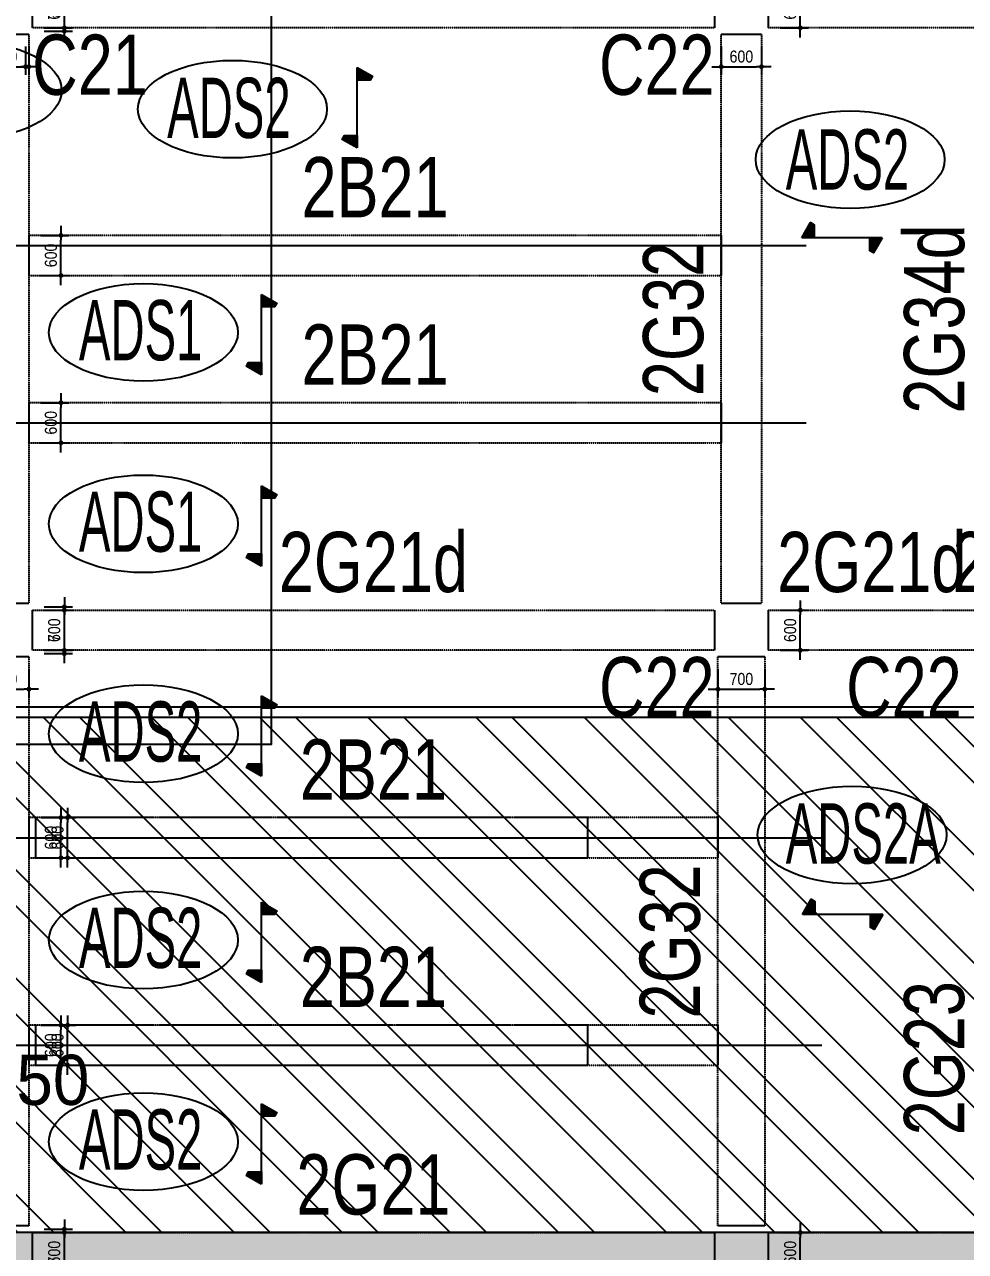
# Model space of a CAD drawing. Header units: millimetres. Extents: x -91198 to 200029, y -144 to 153500.
# Drawn here: x 156639 to 170703, y 33923 to 52255 of the extents above; entities that cross this region are included whole.
import ezdxf
from ezdxf.enums import TextEntityAlignment as Align

# ---------------------------------------------------------------- set-up
doc = ezdxf.new("R2010")
doc.units = ezdxf.units.MM
doc.linetypes.add('HID', pattern=[2.3, 1.5, -0.8])
doc.layers.get('Defpoints').update_dxf_attribs({"color": 159})
for name, color, linetype in [('^DECK', 130, 'Continuous'), ('A-CEN', 1, 'Continuous'), ('A-HAT', 251, 'Continuous'), ('BEAM-TEXT', 4, 'Continuous'), ('COLUMN-TEXT', 2, 'Continuous'), ('DECK-PL', 4, 'Continuous'), ('DECK-SLAB', 4, 'Continuous'), ('GIRDER-TEXT', 7, 'Continuous'), ('레벨', 40, 'Continuous'), ('보(beam)', 4, 'HID'), ('보(girder)', 7, 'HID'), ('슬래브라인', 7, 'Continuous')]:
    doc.layers.add(name, color=color, linetype=linetype)
doc.layers.add('NOPLOT', color=191, linetype='Continuous', plot=False)
doc.styles.add('Gdim', font='', dxfattribs={"width": 0.9})
doc.styles.add('Gtx', font='')
doc.styles.get('Gdim').set_extended_font_data('Dotum')
doc.styles.get('Gtx').set_extended_font_data('Dotum')
doc.dimstyles.new('Gdim200', dxfattribs={"dimscale": 200, "dimtxt": 3, "dimasz": 1.2, "dimexe": 2, "dimexo": 3, "dimgap": 1, "dimtad": 1, "dimdsep": 46, "dimlunit": 6, "dimtxsty": 'Gdim', "dimblk1": '_CIDOT', "dimblk2": '_CIDOT', "dimsah": 1, "dimcen": 2.5, "dimdle": 2, "dimclrd": 1, "dimclre": 1, "dimclrt": 3, "dimazin": 2, "dimtfac": 1, "dimtix": 1, "dimtmove": 2, "dimatfit": 3, "dimldrblk": '_CIDOT', "dimfxl": 2, "dimtolj": 1, "dimtzin": 0, "dimarcsym": 0})
doc.dimstyles.new('Gdim300', dxfattribs={"dimscale": 300, "dimtxt": 3, "dimasz": 6, "dimexe": 1.5, "dimexo": 2, "dimgap": 1, "dimtad": 1, "dimdec": 0, "dimzin": 0, "dimdsep": 46, "dimlunit": 6, "dimtxsty": 'Gtx', "dimblk": 'DOTSMALL', "dimblk1": 'DOTSMALL', "dimblk2": 'DOTSMALL', "dimcen": 1.5, "dimdle": 1.5, "dimclrd": 1, "dimclre": 1, "dimclrt": 256, "dimazin": 0, "dimtfac": 1, "dimtdec": 0, "dimtix": 1, "dimtmove": 2, "dimatfit": 3, "dimldrblk": 'DOTSMALL', "dimfxl": 1, "dimtolj": 1, "dimtzin": 0, "dimlwd": -1, "dimlwe": -1, "dimarcsym": 0})

# ---------------------------------------------------------------- blocks, each defined once
blk = doc.blocks.new('_CIDOT')
at = {"color": 0, "linetype": 'ByBlock'}
blk.add_line((2, 0), (-1, 0), dxfattribs=at)
at = {"color": 0, "linetype": 'ByBlock', "const_width": 0.5}
blk.add_lwpolyline([(-0.25, 0, 1), (0.25, 0, 1)], format="xyb", close=True, dxfattribs=at)
blk = doc.blocks.new('*D1536')
at = {"layer": 'Defpoints', "color": 155, "lineweight": -2, "transparency": 16777216}
for p, q in [((-1725, 750), (-1305, 750)), ((-1725, 700), (-1305, 700)), ((-1425, 122), (-1425, 678)), ((-1425, 172), (-1425, 628)), ((-1725, 100), (-1305, 100)), ((-1725, 50), (-1305, 50))]:
    blk.add_line(p, q, dxfattribs=at)
at = {"layer": 'Defpoints', "color": 0, "transparency": 16777216}
for p in [(-1905, 750), (-1425, 750), (-1905, 700), (-1425, 700), (-1905, 100), (-1905, 50)]:
    blk.add_point(p, dxfattribs=at)
at = {"layer": 'Defpoints', "color": 155, "lineweight": -2, "transparency": 16777216, "xscale": 71.99999999999994, "yscale": 71.99999999999994, "zscale": 71.99999999999994}
for p, rotation in [((-1425, 750), 90), ((-1425, 700), 90), ((-1425, 100), 270), ((-1425, 50), 270)]:
    blk.add_blockref('_CIDOT', p, dxfattribs=dict(at, rotation=rotation))
at = {"layer": 'Defpoints', "color": 3, "transparency": 16777216, "insert": (-1576, 400), "char_height": 180, "attachment_point": 5, "rotation": 90, "style": 'Gdim'}
for s in ['\\A1;{\\C155;600}', '\\A1;{\\C155;700}']:
    blk.add_mtext(s, dxfattribs=at)
blk = doc.blocks.new('*D1535')
at = {"layer": 'Defpoints', "color": 155, "lineweight": -2, "transparency": 16777216}
for p, q in [((-1725, 700), (-1305, 700)), ((-1425, 172), (-1425, 628)), ((-1725, 100), (-1305, 100))]:
    blk.add_line(p, q, dxfattribs=at)
at = {"layer": 'Defpoints', "color": 0, "transparency": 16777216}
for p in [(-1905, 700), (-1425, 700), (-1905, 100)]:
    blk.add_point(p, dxfattribs=at)
at = {"layer": 'Defpoints', "color": 155, "lineweight": -2, "transparency": 16777216, "xscale": 71.99999999999994, "yscale": 71.99999999999994, "zscale": 71.99999999999994}
for p, rotation in [((-1425, 700), 90), ((-1425, 100), 270)]:
    blk.add_blockref('_CIDOT', p, dxfattribs=dict(at, rotation=rotation))
at = {"layer": 'Defpoints', "color": 3, "transparency": 16777216, "insert": (-1576, 400), "char_height": 180, "attachment_point": 5, "rotation": 90, "style": 'Gdim'}
blk.add_mtext('\\A1;{\\C155;600}', dxfattribs=at)
blk = doc.blocks.new('*D1464')
at = {"layer": 'Defpoints', "color": 155, "lineweight": -2, "transparency": 16777216}
for p, q in [((-1725, 750), (-1305, 750)), ((-1725, 700), (-1305, 700)), ((-1425, 122), (-1425, 678)), ((-1425, 172), (-1425, 628)), ((-1725, 100), (-1305, 100)), ((-1725, 50), (-1305, 50))]:
    blk.add_line(p, q, dxfattribs=at)
at = {"layer": 'Defpoints', "color": 0, "transparency": 16777216}
for p in [(-1905, 750), (-1425, 750), (-1905, 700), (-1425, 700), (-1905, 100), (-1905, 50)]:
    blk.add_point(p, dxfattribs=at)
at = {"layer": 'Defpoints', "color": 155, "lineweight": -2, "transparency": 16777216, "xscale": 71.99999999999994, "yscale": 71.99999999999994, "zscale": 71.99999999999994}
for p, rotation in [((-1425, 750), 90), ((-1425, 700), 90), ((-1425, 100), 270), ((-1425, 50), 270)]:
    blk.add_blockref('_CIDOT', p, dxfattribs=dict(at, rotation=rotation))
at = {"layer": 'Defpoints', "color": 3, "transparency": 16777216, "insert": (-1576, 400), "char_height": 180, "attachment_point": 5, "rotation": 90, "style": 'Gdim'}
for s in ['\\A1;{\\C155;700}', '\\A1;{\\C155;600}']:
    blk.add_mtext(s, dxfattribs=at)
blk = doc.blocks.new('*D1539')
at = {"layer": 'Defpoints', "color": 155, "lineweight": -2, "transparency": 16777216}
for p, q in [((-1725, 700), (-1305, 700)), ((-1425, 172), (-1425, 628)), ((-1725, 100), (-1305, 100))]:
    blk.add_line(p, q, dxfattribs=at)
at = {"layer": 'Defpoints', "color": 0, "transparency": 16777216}
for p in [(-1905, 700), (-1425, 700), (-1905, 100)]:
    blk.add_point(p, dxfattribs=at)
at = {"layer": 'Defpoints', "color": 155, "lineweight": -2, "transparency": 16777216, "xscale": 71.99999999999994, "yscale": 71.99999999999994, "zscale": 71.99999999999994}
for p, rotation in [((-1425, 700), 90), ((-1425, 100), 270)]:
    blk.add_blockref('_CIDOT', p, dxfattribs=dict(at, rotation=rotation))
at = {"layer": 'Defpoints', "color": 3, "transparency": 16777216, "insert": (-1576, 400), "char_height": 180, "attachment_point": 5, "rotation": 90, "style": 'Gdim'}
blk.add_mtext('\\A1;{\\C155;600}', dxfattribs=at)
blk = doc.blocks.new('*D1559')
at = {"layer": 'Defpoints', "color": 155, "lineweight": -2, "transparency": 16777216}
for p, q in [((-888, 600), (-468, 600)), ((-588, 72), (-588, 528)), ((-888, 0), (-468, 0))]:
    blk.add_line(p, q, dxfattribs=at)
at = {"layer": 'Defpoints', "color": 0, "transparency": 16777216}
for p in [(-1068, 600), (-588, 600), (-1068, 0)]:
    blk.add_point(p, dxfattribs=at)
at = {"layer": 'Defpoints', "color": 155, "lineweight": -2, "transparency": 16777216, "xscale": 71.99999999999994, "yscale": 71.99999999999994, "zscale": 71.99999999999994}
for p, rotation in [((-588, 600), 90), ((-588, 0), 270)]:
    blk.add_blockref('_CIDOT', p, dxfattribs=dict(at, rotation=rotation))
at = {"layer": 'Defpoints', "color": 3, "transparency": 16777216, "insert": (-738, 300), "char_height": 180, "attachment_point": 5, "rotation": 90, "style": 'Gdim'}
blk.add_mtext('\\A1;{\\C155;600}', dxfattribs=at)
blk = doc.blocks.new('*D1581')
at = {"layer": 'Defpoints', "color": 155, "lineweight": -2, "transparency": 16777216}
for p, q in [((-1725, 750), (-1305, 750)), ((-1425, 122), (-1425, 678)), ((-1725, 50), (-1305, 50))]:
    blk.add_line(p, q, dxfattribs=at)
at = {"layer": 'Defpoints', "color": 0, "transparency": 16777216}
for p in [(-1905, 750), (-1425, 750), (-1905, 50)]:
    blk.add_point(p, dxfattribs=at)
at = {"layer": 'Defpoints', "color": 155, "lineweight": -2, "transparency": 16777216, "xscale": 71.99999999999994, "yscale": 71.99999999999994, "zscale": 71.99999999999994}
for p, rotation in [((-1425, 750), 90), ((-1425, 50), 270)]:
    blk.add_blockref('_CIDOT', p, dxfattribs=dict(at, rotation=rotation))
at = {"layer": 'Defpoints', "color": 3, "transparency": 16777216, "insert": (-1576, 400), "char_height": 180, "attachment_point": 5, "rotation": 90, "style": 'Gdim'}
blk.add_mtext('\\A1;{\\C155;700}', dxfattribs=at)
blk = doc.blocks.new('*D1586')
at = {"layer": 'Defpoints', "color": 155, "lineweight": -2, "transparency": 16777216}
for p, q in [((-1725, 700), (-1305, 700)), ((-1725, 700), (-1305, 700)), ((-1425, 172), (-1425, 628)), ((-1425, 172), (-1425, 628)), ((-1725, 100), (-1305, 100)), ((-1725, 100), (-1305, 100))]:
    blk.add_line(p, q, dxfattribs=at)
at = {"layer": 'Defpoints', "color": 0, "transparency": 16777216}
for p in [(-1905, 700), (-1905, 700), (-1425, 700), (-1425, 700), (-1905, 100), (-1905, 100)]:
    blk.add_point(p, dxfattribs=at)
at = {"layer": 'Defpoints', "color": 155, "lineweight": -2, "transparency": 16777216, "xscale": 71.99999999999994, "yscale": 71.99999999999994, "zscale": 71.99999999999994}
for p, rotation in [((-1425, 700), 90), ((-1425, 700), 90), ((-1425, 100), 270), ((-1425, 100), 270)]:
    blk.add_blockref('_CIDOT', p, dxfattribs=dict(at, rotation=rotation))
at = {"layer": 'Defpoints', "color": 3, "transparency": 16777216, "insert": (-1576, 400), "char_height": 180, "attachment_point": 5, "rotation": 90, "style": 'Gdim'}
blk.add_mtext('\\A1;{\\C155;600}', dxfattribs=at)
blk.add_mtext('\\A1;{\\C155;600}', dxfattribs=at)
blk = doc.blocks.new('*D1401')
at = {"layer": 'Defpoints', "color": 155, "lineweight": -2, "transparency": 16777216}
for p, q in [((-988, 600), (-568, 600)), ((-888, 600), (-468, 600)), ((-688, 72), (-688, 528)), ((-588, 72), (-588, 528)), ((-988, 0), (-568, 0)), ((-888, 0), (-468, 0))]:
    blk.add_line(p, q, dxfattribs=at)
at = {"layer": 'Defpoints', "color": 0, "transparency": 16777216}
for p in [(-1168, 600), (-1068, 600), (-688, 600), (-588, 600), (-1168, 0), (-1068, 0)]:
    blk.add_point(p, dxfattribs=at)
at = {"layer": 'Defpoints', "color": 155, "lineweight": -2, "transparency": 16777216, "xscale": 71.99999999999994, "yscale": 71.99999999999994, "zscale": 71.99999999999994}
for p, rotation in [((-688, 600), 90), ((-588, 600), 90), ((-688, 0), 270), ((-588, 0), 270)]:
    blk.add_blockref('_CIDOT', p, dxfattribs=dict(at, rotation=rotation))
at = {"layer": 'Defpoints', "color": 3, "transparency": 16777216, "char_height": 180, "attachment_point": 5, "rotation": 90, "style": 'Gdim'}
for insert in [(-838, 300), (-738, 300)]:
    blk.add_mtext('\\A1;{\\C155;600}', dxfattribs=dict(at, insert=insert))
blk = doc.blocks.new('*D1596')
at = {"layer": 'Defpoints', "color": 155, "lineweight": -2, "transparency": 16777216}
for p, q in [((-988, 600), (-568, 600)), ((-888, 600), (-468, 600)), ((-688, 72), (-688, 528)), ((-588, 72), (-588, 528)), ((-988, 0), (-568, 0)), ((-888, 0), (-468, 0))]:
    blk.add_line(p, q, dxfattribs=at)
at = {"layer": 'Defpoints', "color": 0, "transparency": 16777216}
for p in [(-1168, 600), (-1068, 600), (-688, 600), (-588, 600), (-1168, 0), (-1068, 0)]:
    blk.add_point(p, dxfattribs=at)
at = {"layer": 'Defpoints', "color": 155, "lineweight": -2, "transparency": 16777216, "xscale": 71.99999999999994, "yscale": 71.99999999999994, "zscale": 71.99999999999994}
for p, rotation in [((-688, 600), 90), ((-588, 600), 90), ((-688, 0), 270), ((-588, 0), 270)]:
    blk.add_blockref('_CIDOT', p, dxfattribs=dict(at, rotation=rotation))
at = {"layer": 'Defpoints', "color": 3, "transparency": 16777216, "char_height": 180, "attachment_point": 5, "rotation": 90, "style": 'Gdim'}
for insert in [(-838, 300), (-738, 300)]:
    blk.add_mtext('\\A1;{\\C155;600}', dxfattribs=dict(at, insert=insert))
blk = doc.blocks.new('A$C58C40D4B')
at = {"layer": 'DECK-PL'}
for points in [[(600, 2), (471, 228), (415, 196), (415, 2)], [(-600, 2), (-471, -223), (-415, -192), (-415, 2)]]:
    blk.add_hatch(color=256, dxfattribs=at).paths.add_polyline_path(points)
blk.add_line((-600, 2), (600, 2), dxfattribs=at)
for points in [[(600, 2), (471, 228), (415, 196), (415, 2), (415, 2), (471, 2), (600, 2)], [(-600, 2), (-471, -223), (-415, -192), (-415, 2), (-415, 2), (-471, 2), (-600, 2)]]:
    blk.add_lwpolyline(points, dxfattribs=at)
blk = doc.blocks.new('*D1614')
at = {"layer": 'Defpoints', "color": 155, "lineweight": -2, "transparency": 16777216}
for p, q in [((172034, 107177), (172034, 107249)), ((171734, 107105), (172154, 107105)), ((172034, 106705), (172034, 107105)), ((171734, 106705), (172154, 106705)), ((172034, 106633), (172034, 106561)), ((-1725, 750), (-1305, 750)), ((-1425, 122), (-1425, 678)), ((-1725, 50), (-1305, 50))]:
    blk.add_line(p, q, dxfattribs=at)
at = {"layer": 'Defpoints', "color": 0, "transparency": 16777216}
for p in [(171554, 107105), (172034, 107105), (171554, 106705), (-1905, 750), (-1425, 750), (-1905, 50)]:
    blk.add_point(p, dxfattribs=at)
at = {"layer": 'Defpoints', "color": 155, "lineweight": -2, "transparency": 16777216, "xscale": 71.99999999999994, "yscale": 71.99999999999994, "zscale": 71.99999999999994}
for p, rotation in [((172034, 107105), 270), ((172034, 106705), 90), ((-1425, 750), 90), ((-1425, 50), 270)]:
    blk.add_blockref('_CIDOT', p, dxfattribs=dict(at, rotation=rotation))
at = {"layer": 'Defpoints', "color": 3, "transparency": 16777216, "char_height": 180, "attachment_point": 5, "rotation": 90, "style": 'Gdim'}
for s, insert in [('\\A1;{\\C155;400}', (171883, 106905)), ('\\A1;{\\C155;700}', (-1576, 400))]:
    blk.add_mtext(s, dxfattribs=dict(at, insert=insert))
blk = doc.blocks.new('*D1616')
at = {"layer": 'Defpoints', "color": 155, "lineweight": -2, "transparency": 16777216}
for p, q in [((171834, 104105), (172254, 104105)), ((172134, 103577), (172134, 104033)), ((171834, 103505), (172254, 103505)), ((-1725, 700), (-1305, 700)), ((-1425, 172), (-1425, 628)), ((-1725, 100), (-1305, 100))]:
    blk.add_line(p, q, dxfattribs=at)
at = {"layer": 'Defpoints', "color": 0, "transparency": 16777216}
for p in [(171654, 104105), (172134, 104105), (171654, 103505), (-1905, 700), (-1425, 700), (-1905, 100)]:
    blk.add_point(p, dxfattribs=at)
at = {"layer": 'Defpoints', "color": 155, "lineweight": -2, "transparency": 16777216, "xscale": 71.99999999999994, "yscale": 71.99999999999994, "zscale": 71.99999999999994}
for p, rotation in [((172134, 104105), 90), ((172134, 103505), 270), ((-1425, 700), 90), ((-1425, 100), 270)]:
    blk.add_blockref('_CIDOT', p, dxfattribs=dict(at, rotation=rotation))
at = {"layer": 'Defpoints', "color": 3, "transparency": 16777216, "char_height": 180, "attachment_point": 5, "rotation": 90, "style": 'Gdim'}
for insert in [(171983, 103805), (-1576, 400)]:
    blk.add_mtext('\\A1;{\\C155;600}', dxfattribs=dict(at, insert=insert))
blk = doc.blocks.new('_DotSmall')
at = {"color": 0, "linetype": 'ByBlock', "const_width": 0.5}
blk.add_lwpolyline([(-0.0625, 0, 1), (0.0625, 0, 1)], format="xyb", close=True, dxfattribs=at)
blk = doc.blocks.new('*D1624')
at = {"layer": 'Defpoints', "color": 155, "lineweight": -2, "transparency": 16777216}
for p, q in [((-388, 572), (-388, 644)), ((-688, 500), (-268, 500)), ((-388, 100), (-388, 500)), ((-688, 100), (-268, 100)), ((-388, 28), (-388, -44))]:
    blk.add_line(p, q, dxfattribs=at)
at = {"layer": 'Defpoints', "color": 0, "linetype": 'ByBlock', "transparency": 16777216}
for p in [(198975, 66455, 0), (198975, 66255), (199804, 66255)]:
    blk.add_point(p, dxfattribs=at)
at = {"layer": 'Defpoints', "color": 0, "transparency": 16777216}
for p in [(-868, 500), (-388, 500), (-868, 100)]:
    blk.add_point(p, dxfattribs=at)
at = {"layer": 'NOPLOT', "color": 1, "linetype": 'ByBlock', "transparency": 16777216}
for p, q in [((199804, 66455), (199804, 67175)), ((199215, 66455), (199984, 66455)), ((199804, 66455), (199804, 66255)), ((199215, 66255), (199984, 66255)), ((199804, 66255), (199804, 65535))]:
    blk.add_line(p, q, dxfattribs=at)
at = {"layer": 'Defpoints', "color": 155, "lineweight": -2, "transparency": 16777216, "xscale": 71.99999999999994, "yscale": 71.99999999999994, "zscale": 71.99999999999994}
for p, rotation in [((-388, 500), 270), ((-388, 100), 90)]:
    blk.add_blockref('_CIDOT', p, dxfattribs=dict(at, rotation=rotation))
at = {"layer": 'NOPLOT', "color": 1, "linetype": 'ByBlock', "transparency": 16777216, "xscale": 720, "yscale": 720, "zscale": 720}
for p, rotation in [((199804, 66455), 270), ((199804, 66255), 90)]:
    blk.add_blockref('_DotSmall', p, dxfattribs=dict(at, rotation=rotation))
at = {"layer": 'Defpoints', "color": 3, "transparency": 16777216, "insert": (-538, 300), "char_height": 180, "attachment_point": 5, "rotation": 90, "style": 'Gdim'}
blk.add_mtext('\\A1;{\\C155;400}', dxfattribs=at)
at = {"layer": 'NOPLOT', "linetype": 'ByBlock', "lineweight": -2, "transparency": 16777216, "insert": (199504, 66355), "char_height": 360, "attachment_point": 5, "rotation": 90, "style": 'Gtx'}
blk.add_mtext('\\A1;200', dxfattribs=at)
blk = doc.blocks.new('*U1284')
at = {"layer": 'Defpoints'}
for p, q in [((-1905.451, 750), (-1905.451, 50)), ((6594.549, 750), (6594.549, 50))]:
    blk.add_line(p, q, dxfattribs=at)
at = {"layer": '보(girder)'}
for p, q in [((-1905.451, 750), (6594.549, 750)), ((6594.549, 50), (-1905.451, 50))]:
    blk.add_line(p, q, dxfattribs=at)
at = {"layer": 'Defpoints'}
dim = blk.add_linear_dim(base=(-1425.451, 750), p1=(-1905.451, 50), p2=(-1905.451, 750), angle=90, text='{\\C155;<>}', dimstyle='Gdim200', override={"dimscale": 60, "dimzin": 8, "dimclrd": 155, "dimclre": 155}, dxfattribs=at)
dim.commit()
dim.dimension.update_dxf_attribs({"geometry": '*D1536', "text_midpoint": (-1575.573, 400)})
blk = doc.blocks.new('*U1282')
at = {"layer": 'Defpoints'}
for p, q in [((-1905.451, 700), (-1905.451, 100)), ((6594.549, 700), (6594.549, 100))]:
    blk.add_line(p, q, dxfattribs=at)
at = {"layer": '보(girder)'}
for p, q in [((-1905.451, 700), (6594.549, 700)), ((6594.549, 100), (-1905.451, 100))]:
    blk.add_line(p, q, dxfattribs=at)
at = {"layer": 'Defpoints'}
dim = blk.add_linear_dim(base=(-1425.451, 700), p1=(-1905.451, 100), p2=(-1905.451, 700), angle=90, text='{\\C155;<>}', dimstyle='Gdim200', override={"dimscale": 60, "dimzin": 8, "dimclrd": 155, "dimclre": 155}, dxfattribs=at)
dim.commit()
dim.dimension.update_dxf_attribs({"geometry": '*D1535', "text_midpoint": (-1575.573, 400)})
blk = doc.blocks.new('*U1144')
at = {"layer": 'Defpoints'}
for p, q in [((-1905.451, 700), (-1905.451, 100)), ((8294.549, 700), (8294.549, 100))]:
    blk.add_line(p, q, dxfattribs=at)
at = {"layer": '보(girder)'}
for p, q in [((-1905.451, 700), (8294.549, 700)), ((8294.549, 100), (-1905.451, 100))]:
    blk.add_line(p, q, dxfattribs=at)
at = {"layer": 'Defpoints'}
dim = blk.add_linear_dim(base=(-1425.451, 700), p1=(-1905.451, 100), p2=(-1905.451, 700), angle=90, text='{\\C155;<>}', dimstyle='Gdim200', override={"dimscale": 60, "dimzin": 8, "dimclrd": 155, "dimclre": 155}, dxfattribs=at)
dim.commit()
dim.dimension.update_dxf_attribs({"geometry": '*D1464', "text_midpoint": (-1575.573, 400)})
blk = doc.blocks.new('*U1288')
at = {"layer": 'Defpoints'}
for p, q in [((-1905.451, 700), (-1905.451, 100)), ((1194.549, 700), (1194.549, 100))]:
    blk.add_line(p, q, dxfattribs=at)
at = {"layer": '보(girder)'}
for p, q in [((-1905.451, 700), (1194.549, 700)), ((1194.549, 100), (-1905.451, 100))]:
    blk.add_line(p, q, dxfattribs=at)
at = {"layer": 'Defpoints'}
dim = blk.add_linear_dim(base=(-1425.451, 700), p1=(-1905.451, 100), p2=(-1905.451, 700), angle=90, text='{\\C155;<>}', dimstyle='Gdim200', override={"dimscale": 60, "dimzin": 8, "dimclrd": 155, "dimclre": 155}, dxfattribs=at)
dim.commit()
dim.dimension.update_dxf_attribs({"geometry": '*D1539', "text_midpoint": (-1575.573, 400)})
blk = doc.blocks.new('*U1328')
at = {"layer": 'Defpoints'}
for p, q in [((-1067.879, 600), (-1067.879, 0)), ((9282.121, 600), (9282.121, 0))]:
    blk.add_line(p, q, dxfattribs=at)
at = {"layer": '보(beam)'}
for p, q in [((9282.121, 600), (-1067.879, 600)), ((-1067.879, 0), (9282.121, 0))]:
    blk.add_line(p, q, dxfattribs=at)
at = {"layer": 'Defpoints'}
dim = blk.add_linear_dim(base=(-587.879, 600), p1=(-1067.879, 0), p2=(-1067.879, 600), angle=90, text='{\\C155;<>}', dimstyle='Gdim200', override={"dimscale": 60, "dimzin": 8, "dimclrd": 155, "dimclre": 155}, dxfattribs=at)
dim.commit()
dim.dimension.update_dxf_attribs({"geometry": '*D1559', "text_midpoint": (-738.001, 300)})
blk = doc.blocks.new('*U1370')
at = {"layer": 'Defpoints'}
for p, q in [((-1905.451, 750), (-1905.451, 50)), ((6594.549, 750), (6594.549, 50))]:
    blk.add_line(p, q, dxfattribs=at)
at = {"layer": '보(girder)'}
for p, q in [((-1905.451, 750), (6594.549, 750)), ((6594.549, 50), (-1905.451, 50))]:
    blk.add_line(p, q, dxfattribs=at)
at = {"layer": 'Defpoints'}
dim = blk.add_linear_dim(base=(-1425.451, 750), p1=(-1905.451, 50), p2=(-1905.451, 750), angle=90, text='{\\C155;<>}', dimstyle='Gdim200', override={"dimscale": 60, "dimzin": 8, "dimclrd": 155, "dimclre": 155}, dxfattribs=at)
dim.commit()
dim.dimension.update_dxf_attribs({"geometry": '*D1581', "text_midpoint": (-1575.573, 400)})
blk = doc.blocks.new('*U1382')
at = {"layer": 'Defpoints'}
for p, q in [((-1905.451, 700), (-1905.451, 100)), ((6894.549, 700), (6894.549, 100))]:
    blk.add_line(p, q, dxfattribs=at)
at = {"layer": '보(girder)'}
for p, q in [((-1905.451, 700), (6894.549, 700)), ((6894.549, 100), (-1905.451, 100))]:
    blk.add_line(p, q, dxfattribs=at)
at = {"layer": 'Defpoints'}
dim = blk.add_linear_dim(base=(-1425.451, 700), p1=(-1905.451, 100), p2=(-1905.451, 700), angle=90, text='{\\C155;<>}', dimstyle='Gdim200', override={"dimscale": 60, "dimzin": 8, "dimclrd": 155, "dimclre": 155}, dxfattribs=at)
dim.commit()
dim.dimension.update_dxf_attribs({"geometry": '*D1586', "text_midpoint": (-1575.573, 400)})
blk = doc.blocks.new('*U1402')
at = {"layer": 'Defpoints'}
for p, q in [((-1167.879, 600), (-1167.879, 0)), ((-1067.879, 600), (-1067.879, 0)), ((7182.121, 600), (7182.121, 0)), ((9132.121, 600), (9132.121, 0))]:
    blk.add_line(p, q, dxfattribs=at)
at = {"layer": '보(beam)'}
for p, q in [((9132.121, 600), (-1167.879, 600)), ((7182.121, 600), (-1067.879, 600)), ((-1167.879, 0), (9132.121, 0)), ((-1067.879, 0), (7182.121, 0))]:
    blk.add_line(p, q, dxfattribs=at)
at = {"layer": 'Defpoints'}
for base, p1, p2, picture, middle in [((-587.879, 600), (-1067.879, 0), (-1067.879, 600), '*D1401', (-738.001, 300)), ((-687.879, 600), (-1167.879, 0), (-1167.879, 600), '*D1596', (-838.001, 300))]:
    dim = blk.add_linear_dim(base=base, p1=p1, p2=p2, angle=90, text='{\\C155;<>}', dimstyle='Gdim200', override={"dimscale": 60, "dimzin": 8, "dimclrd": 155, "dimclre": 155}, dxfattribs=at)
    dim.commit()
    dim.dimension.update_dxf_attribs({"geometry": picture, "text_midpoint": middle})

msp = doc.modelspace()

# ---------------------------------------------------------------- hatches: boundary and pattern name
at = {"layer": 'A-HAT'}
h = msp.add_hatch(dxfattribs=at)
h.set_pattern_fill('ANSI32', color=256, scale=120, angle=90)
edge = h.paths.add_edge_path()
edge.add_line((177053.571, 90180.017), (172918.547, 90180.017))
edge.add_arc((519056.689, 74279.733), 346503.15, 177.36989642, 185.36111736)
edge.add_line((174069.283, 41905.018), (144403.571, 41905.018))
edge.add_line((144403.571, 41905.018), (144403.571, 34205.018))
edge.add_line((144403.571, 34205.018), (177053.571, 34205.017))
edge.add_line((177053.571, 34205.017), (177053.571, 90180.017))
h = msp.add_hatch(dxfattribs=at)
h.set_pattern_fill('HEX', color=256, scale=120, angle=90)
h.paths.add_polyline_path([(144603.571, 34205.018), (144603.571, 28805.016), (181253.571, 28805.016), (181253.571, 90180.017), (177053.571, 90180.017), (177053.571, 34205.018)])

# ---------------------------------------------------------------- linework, layer by layer
at = {"layer": '^DECK', "color": 0}
for centre in [(155781.255, 51270.673), (159746.358, 50990.974), (168979.601, 50236.321), (158414.971, 47655.105), (158414.971, 44794.331), (158414.971, 41658.752), (169007.413, 40145.734), (158414.971, 38575.726), (158414.971, 35562.769)]:
    msp.add_ellipse(centre, major_axis=(1412.381, 0), ratio=0.51617646, dxfattribs=at)
at = {"layer": 'A-CEN'}
for p, q in [((141478.483, 48955.018), (168321.259, 48955.018)), ((141478.483, 46305.018), (168321.259, 46305.018)), ((141478.483, 40105.018), (168558.101, 40105.018)), ((141478.483, 37005.018), (168558.101, 37005.018))]:
    msp.add_line(p, q, dxfattribs=at)
at = {"layer": 'NOPLOT', "elevation": 0}
msp.add_lwpolyline([(160329.08, 53925.018), (142629.078, 53925.018), (142629.078, 41505.018), (160329.08, 41505.018)], close=True, dxfattribs=at)
at = {"layer": '슬래브라인'}
msp.add_line((174666.33, 42055.018, 0), (144403.571, 42055.018, 0), dxfattribs=at)
for points in [[(177053.571, 90180.017), (177053.571, 34205.018), (144403.571, 34205.018), (144403.571, 28605.016), (181453.571, 28605.016), (181453.571, 90380.017), (177053.571, 90380.017)], [(144403.571, 34205.018), (144403.571, 41905.018), (174069.283, 41905.018)]]:
    msp.add_lwpolyline(points, dxfattribs=at)

# ---------------------------------------------------------------- block references
at = {"layer": 'DECK-PL', "xscale": -1, "rotation": 270}
for p in [(161611.194, 51010.678), (160181.063, 47621.939), (160181.063, 44761.165), (160181.063, 41625.586), (160181.063, 38542.56), (160181.063, 35529.603)]:
    msp.add_blockref('A$C58C40D4B', p, dxfattribs=at)
at = {"layer": 'DECK-PL', "xscale": -1}
for p in [(168856.792, 49067.225), (168867.047, 38957.21)]:
    msp.add_blockref('A$C58C40D4B', p, dxfattribs=at)
at = {"layer": '보(beam)'}
for name, p in [('*U1328', (157771.45, 48505.016)), ('*U1328', (157771.45, 46005.018)), ('*U1402', (157871.45, 39805.018)), ('*U1402', (157871.45, 36705.018))]:
    msp.add_blockref(name, p, dxfattribs=at)
at = {"layer": '보(girder)'}
for name, p in [('*U1144', (158659.022, 52105.018)), ('*U1288', (169659.022, 52105.018)), ('*U1144', (158659.022, 42805.018)), ('*U1288', (169659.022, 42805.018)), ('*U1144', (158659.022, 33505.018)), ('*U1382', (169659.022, 33505.018))]:
    msp.add_blockref(name, p, dxfattribs=at)
at = {"layer": '보(girder)', "rotation": 270}
for name, p in [('*U1284', (155953.571, 50199.567)), ('*U1282', (166953.571, 50199.567)), ('*U1370', (155953.571, 40899.567)), ('*U1370', (166953.571, 40899.567))]:
    msp.add_blockref(name, p, dxfattribs=at)

# ---------------------------------------------------------------- texts
at = {"layer": 'BEAM-TEXT', "style": 'Gtx', "width": 0.8}
for p in [(161878.571, 49105.016), (161878.571, 46605.018), (161853.571, 40405.018), (161853.571, 37305.018)]:
    msp.add_text('2B21', height=900, dxfattribs=at).set_placement(p, align=Align.BOTTOM_CENTER)
at = {"layer": 'COLUMN-TEXT', "color": 3, "style": 'Gtx', "width": 0.8}
for s, p in [('C21', (156753.571, 52105.018)), ('C22', (168919.087, 42805.018))]:
    msp.add_text(s, height=900, dxfattribs=at).set_placement(p, align=Align.TOP_LEFT)
for p in [(166953.571, 52105.018), (166953.571, 42805.018)]:
    msp.add_text('C22', height=900, dxfattribs=at).set_placement(p, align=Align.TOP_RIGHT)
at = {"layer": 'DECK-SLAB', "style": 'Gtx', "width": 0.6}
for s, p in [('ADS2', (158770.834, 50559.913, 0)), ('ADS2', (168016.596, 49789.371, 0)), ('ADS1', (157451.763, 47238.352, 0)), ('ADS1', (157451.763, 44377.578, 0)), ('ADS2', (157451.763, 41241.999, 0)), ('ADS2A', (168016.596, 39718.659, 0)), ('ADS2', (157451.763, 38158.973, 0)), ('ADS2', (157451.763, 35146.016, 0))]:
    msp.add_text(s, height=900, dxfattribs=at).set_placement(p)
at = {"layer": 'GIRDER-TEXT', "style": 'Gtx', "width": 0.8}
for s, p in [('2G34d', (170953.571, 47855.018)), ('2G32', (167053.571, 47855.018)), ('2G32', (167003.571, 38555.018)), ('2G23', (170953.571, 36810.513))]:
    msp.add_text(s, height=900, rotation=90, dxfattribs=at).set_placement(p, align=Align.BOTTOM_CENTER)
for s, p in [('2cG21(상)', (172662.73, 43505.018)), ('2G21d', (161853.571, 43505.018)), ('2G21d', (169303.571, 43505.018)), ('2G21', (161853.571, 34205.018))]:
    msp.add_text(s, height=900, dxfattribs=at).set_placement(p, align=Align.BOTTOM_CENTER)
at = {"layer": '레벨', "style": 'Gtx'}
msp.add_text('2aFL-1250', height=750, dxfattribs=at).set_placement((155235.767, 36487.064), align=Align.MIDDLE_CENTER)

# ---------------------------------------------------------------- dimensions: what is measured, and where the dimension line sits
at = {"layer": 'Defpoints'}
for base, p1, p2, picture, middle in [((172033.571, 107105.018), (171553.571, 106705.018), (171553.571, 107105.018), '*D1614', (171883.449, 106905.018)), ((172133.571, 104105.018), (171653.571, 103505.018), (171653.571, 104105.018), '*D1616', (171983.449, 103805.018))]:
    dim = msp.add_linear_dim(base=base, p1=p1, p2=p2, angle=90, text='{\\C155;<>}', dimstyle='Gdim200', override={"dimscale": 60, "dimzin": 8, "dimclrd": 155, "dimclre": 155}, dxfattribs=at)
    dim.commit()
    dim.dimension.update_dxf_attribs({"geometry": picture, "text_midpoint": middle})
at = {"layer": 'NOPLOT', "linetype": 'ByBlock', "lineweight": -2}
dim = msp.add_linear_dim(base=(199804.088, 66255.257), p1=(198974.564, 66455.257, 0), p2=(198974.564, 66255.257), angle=90, dimstyle='Gdim300', override={"dimscale": 120}, dxfattribs=at)
dim.commit()
dim.dimension.update_dxf_attribs({"geometry": '*D1624', "text_midpoint": (199503.843, 66355.257)})

doc.saveas('drawing.dxf')
